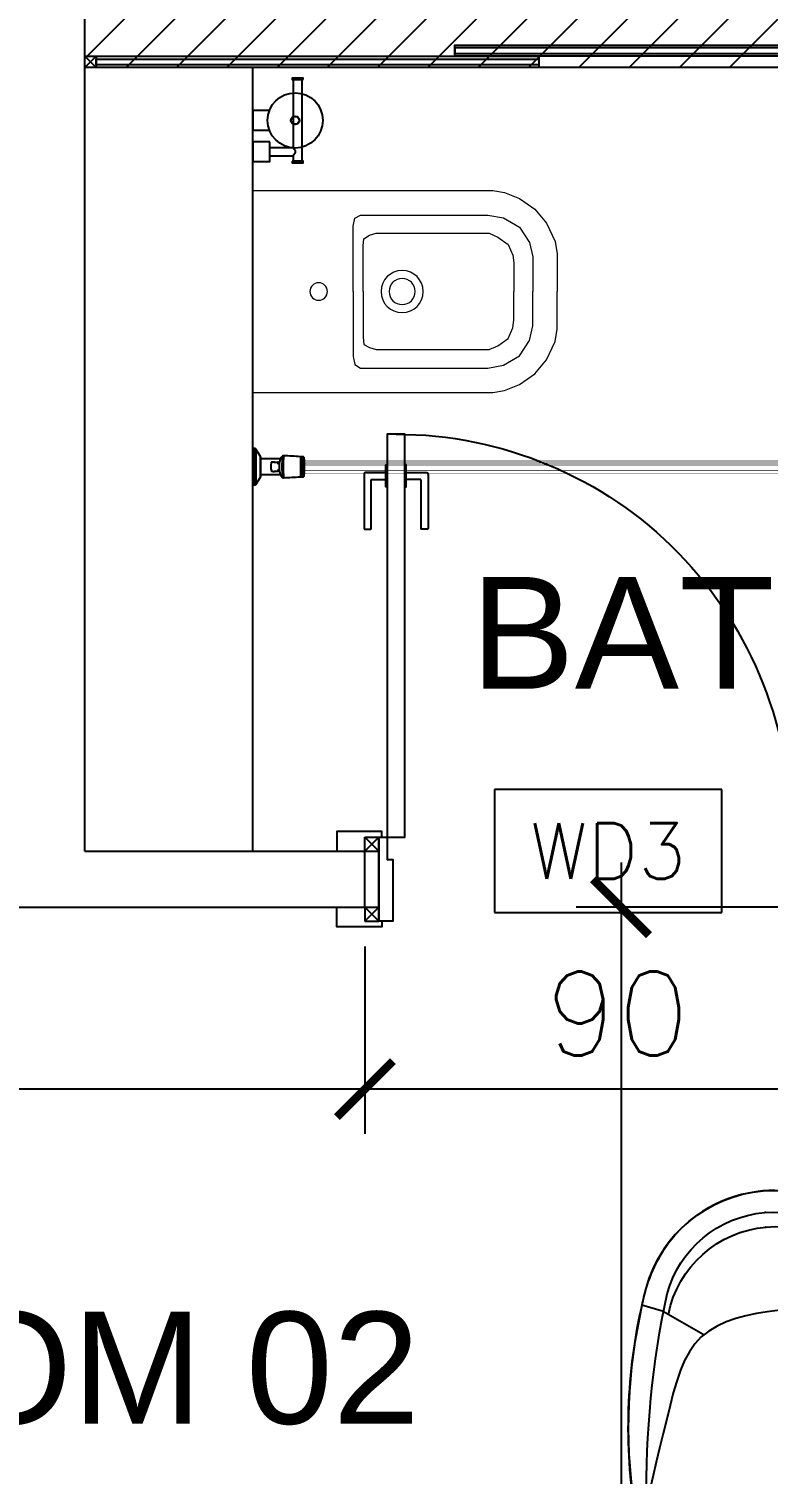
# Model space of a CAD drawing. Header units: centimetres. Extents: x -2093 to 2270, y -504 to 3084.
# Drawn here: x -630 to -498, y 1846.7 to 2104.9 of the extents above; entities that cross this region are included whole.
import ezdxf

# ---------------------------------------------------------------- set-up
doc = ezdxf.new("R2010")
doc.units = ezdxf.units.CM
doc.header["$LTSCALE"] = 100
doc.header["$MEASUREMENT"] = 0
for name, color, linetype in [('BATH FIXTURES', 85, 'Continuous'), ('CAR', 1, 'Continuous'), ('COUNTERS', 85, 'Continuous'), ('DIM IN', 1, 'Continuous'), ('DOOR', 1, 'Continuous'), ('FURN', 21, 'Continuous'), ('FURNITURE', 111, 'Continuous'), ('TEXT', 3, 'Continuous'), ('TEXT-SCHED', 3, 'Continuous'), ('THRESHOLD', 8, 'Continuous'), ('TILE', 252, 'Continuous'), ('WALL-01', 7, 'Continuous')]:
    doc.layers.add(name, color=color, linetype=linetype)
doc.styles.add('22', font='romans.shx')
doc.styles.add('A0-01 GROUND FLOOR PLAN - For Entry modification$0$ROMANS', font='romans')
doc.styles.add('ART-PS-1', font='arial.ttf', dxfattribs={"height": 20})
doc.dimstyles.new('100', dxfattribs={"dimtxt": 15, "dimasz": 10, "dimexe": 8, "dimexo": 12, "dimgap": 6, "dimtad": 1, "dimdec": 0, "dimzin": 0, "dimdsep": 46, "dimtxsty": '22', "dimblk": 'ARCHTICK', "dimcen": 30, "dimdle": 8, "dimclrd": 1, "dimclre": 1, "dimclrt": 2, "dimadec": 0, "dimazin": 0, "dimtfac": 1, "dimtdec": 0, "dimtmove": 2, "dimatfit": 3, "dimldrblk": 'OBLIQUE', "dimfxl": 100, "dimtolj": 1, "dimtzin": 0, "dimarcsym": 0})
doc.dimstyles.new('A0-01 GROUND FLOOR PLAN - For Entry modification$0$text', dxfattribs={"dimtxt": 18, "dimasz": 10, "dimexe": 10, "dimexo": 10, "dimgap": -6, "dimtad": 1, "dimtih": 1, "dimtoh": 1, "dimdec": 0, "dimdsep": 46, "dimtxsty": 'A0-01 GROUND FLOOR PLAN - For Entry modification$0$ROMANS', "dimblk1": 'A0-01 GROUND FLOOR PLAN - For Entry modification$0$_ARCHTICK', "dimblk2": 'A0-01 GROUND FLOOR PLAN - For Entry modification$0$_ARCHTICK', "dimsah": 1, "dimcen": 25, "dimdle": 10, "dimse1": 1, "dimse2": 1, "dimsd1": 1, "dimsd2": 1, "dimclrd": 1, "dimclre": 1, "dimclrt": 2, "dimadec": 0, "dimazin": 0, "dimtfac": 1, "dimtdec": 0, "dimtmove": 2, "dimatfit": 3, "dimldrblk": 'A0-01 GROUND FLOOR PLAN - For Entry modification$0$_ARCHTICK', "dimfxl": 1, "dimtolj": 1, "dimtzin": 0, "dimarcsym": 0})

# ---------------------------------------------------------------- blocks, each defined once
blk = doc.blocks.new('CHAIR-01')
at = {"layer": 'FURN', "color": 8}
for p, q in [((-333.2, 117.6), (-317.4, 136.1)), ((-559.3, -266.4), (-608.2, -249.4)), ((-559.3, -266.4), (-454.3, -277.3)), ((168.4, -310.7), (184.2, -292.1)), ((-175.4, -594.2), (-202.6, -492.2)), ((-175.4, -594.2), (-150.9, -639.8))]:
    blk.add_line(p, q, dxfattribs=at)
at = {"layer": 'FURN', "color": 0}
blk.add_lwpolyline([(-608.2, -249.4, -0.09093), (-357.5, 134.2, -0.359078), (-338.5, 135.9, -0.394223), (-334.2, 115.3, -0.026865), (-317.4, 136.1, -0.144166), (-298.5, 148.5, -0.072981), (-287, 150.1, -0.115079), (0, 0, -0.106742), (190, -249.2, -0.110134), (193.8, -266.2, -0.178529), (184.2, -292.1, -0.032674), (168.4, -310.7, -0.142179), (176.4, -308.3, -0.206364), (187.3, -313, -0.359078), (188.6, -332, -0.049512), (18.2, -514.5, -0.041643), (-150.9, -639.8, -0.154113), (-335.9, -699.9, -0.178112), (-534.5, -626.8, -0.21988), (-642.3, -393.5, -0.111268), (-608.2, -249.4)], format="xyb", close=True, dxfattribs=at)
at = {"layer": 'FURN', "color": 8}
blk.add_lwpolyline([(168.4, -310.7), (106.6, -351.1), (51.5, -386), (2.4, -415.6), (-41.3, -440.1), (-80.3, -459.7), (-115.1, -474.5), (-146.5, -484.8), (-175.1, -490.6), (-201.5, -492.3), (-225.9, -490.2), (-248.7, -484.7), (-270, -476.4), (-290.2, -465.5), (-309.5, -452.5), (-328.2, -437.9), (-346.5, -422), (-364.6, -405.3), (-382.2, -387.8), (-398.8, -369.6), (-414.2, -350.7), (-427.8, -331.2), (-439.3, -311.2), (-448.2, -290.6), (-454.2, -269.5), (-457, -248), (-456.7, -225.8), (-453.8, -202.9), (-448.4, -178.9), (-440.9, -153.6), (-431.6, -127), (-420.8, -98.8), (-408.8, -68.8), (-396.1, -37.1), (-383, -4.8), (-370.3, 26.5), (-358.6, 55.4), (-348.4, 80.4), (-340.4, 100.1), (-335.1, 113), (-333.2, 117.6)], dxfattribs=at)
for centre, radius, start, end in [((562.6, -740.8), 1269.7, 136.4407, 159.0474), ((-347, 123.5), 15, 336.6535, 134.6703), ((-287, 110.1), 40, 73.8819, 139.5107), ((-481.9, -564.5), 742.2, 25.1396, 73.8819), ((1458.5, -1195.7), 2221.5, 143.7588, 156.3468), ((153.8, -266.2), 40, 319.5107, 25.1396), ((-335.9, -393.5), 306.4, 159.6158, 299.591), ((-315.7, -371.2), 252.9, 155.8538, 302.9173), ((-335.9, -393.5), 256.4, 159.6885, 299.3334), ((-1408.1, 1251), 2219, 302.6677, 315.2697), ((-817.3, 436.6), 1266, 299.985, 322.6145), ((176.4, -323.3), 15, 324.3512, 122.368), ((176.4, -323.3), 15, 324.3512, 122.368), ((-481.9, -564.5), 2.24, 25.1396, 73.8819), ((-502.6, -591), 2.24, 25.1396, 73.8819)]:
    blk.add_arc(centre, radius, start, end, dxfattribs=at)
blk = doc.blocks.new('EWEWE')
at = {"layer": 'FURNITURE', "xscale": 0.07730495050062543, "yscale": 0.07730495050062543, "zscale": 0.07730495050062543, "rotation": 95.64858632797088}
blk.add_blockref('CHAIR-01', (-49.06, 11.48), dxfattribs=at)
blk = doc.blocks.new('FW')
at = {"layer": 'FURNITURE'}
for centre, radius in [((-12.45, 8.37), 18), ((-12.45, 8.37), 15), ((-2.38, 11.7), 3), ((-2.38, 11.7), 1)]:
    blk.add_circle(centre, radius, dxfattribs=at)
at = {"layer": 'CAR', "xscale": -1, "rotation": 325.1934876677047}
blk.add_blockref('EWEWE', (-98.33, 28.92), dxfattribs=at)
at = {"layer": 'CAR', "rotation": 34.80651233229532}
blk.add_blockref('EWEWE', (72.29, 28.92), dxfattribs=at)
blk = doc.blocks.new('BID2')
at = {"layer": 'BATH FIXTURES', "lineweight": 18}
for points in [[(18.07, 0), (0, 0), (0, -42.87), (0.38, -44.94), (1.44, -47.63), (3.36, -50.37), (5.82, -52.44), (9.13, -53.98), (11.34, -54.31), (18.07, -54.31)], [(18.07, 0), (36.1, 0), (36.1, -42.87), (35.76, -44.94), (34.65, -47.63), (32.78, -50.37), (30.28, -52.44), (27.01, -53.98), (24.8, -54.31), (18.07, -54.31)], [(18.07, -17.93), (6.44, -17.93), (5, -18.22), (4.37, -19.23), (4.37, -41.96), (4.9, -44.75), (6.58, -47.63), (9.28, -49.41), (11.92, -49.99), (18.07, -49.99)], [(18.07, -17.93), (29.7, -17.93), (31.15, -18.22), (31.72, -19.23), (31.72, -41.96), (31.24, -44.75), (29.56, -47.63), (26.82, -49.41), (24.22, -49.99), (18.07, -49.99)], [(18.07, -19.66), (9.9, -19.66), (8.6, -19.8), (8.03, -20.81), (7.69, -22.01), (7.69, -42.2), (8.36, -43.74), (9.66, -45.56), (11.58, -46.43), (12.93, -46.62), (18.07, -46.62)], [(18.07, -19.66), (26.24, -19.66), (27.49, -19.8), (28.12, -20.81), (28.45, -22.01), (28.45, -42.2), (27.78, -43.74), (26.48, -45.56), (24.56, -46.43), (23.17, -46.62), (18.07, -46.62)]]:
    blk.add_lwpolyline(points, dxfattribs=at)
for points in [[(16.49, -11.75), (16.49, -10.89), (17.19, -10.19), (18.05, -10.19), (18.91, -10.19), (19.61, -10.89), (19.61, -11.75), (19.61, -12.61), (18.91, -13.31), (18.05, -13.31), (17.19, -13.31), (16.49, -12.61), (16.49, -11.75)], [(14.28, -26.65), (14.28, -24.57), (15.96, -22.88), (18.05, -22.88), (20.13, -22.88), (21.82, -24.57), (21.82, -26.65), (21.82, -28.74), (20.13, -30.42), (18.05, -30.42), (15.96, -30.42), (14.28, -28.74), (14.28, -26.65)], [(15.72, -26.65), (15.72, -25.36), (16.76, -24.32), (18.05, -24.32), (19.34, -24.32), (20.38, -25.36), (20.38, -26.65), (20.38, -27.94), (19.34, -28.98), (18.05, -28.98), (16.76, -28.98), (15.72, -27.94), (15.72, -26.65)]]:
    blk.add_open_spline(points, degree=3, knots=[0, 0, 0, 0, 1, 1, 1, 2, 2, 2, 3, 3, 3, 4, 4, 4, 4], dxfattribs=at)
blk = doc.blocks.new('A$Cadd0125e')
at = {"layer": 'BATH FIXTURES'}
for p, q in [((8.65, 0.09), (8.65, 6.41)), ((8.82, 6.5), (8.82, 0)), ((9.16, 1.25), (9.16, 5.25)), ((7.76, 4.63), (4.26, 4.63)), ((4.84, 3.94), (4.44, 3.93)), ((4.84, 3.94), (4.44, 3.93)), ((4.82, 3.93), (4.82, 3.93)), ((5.52, 4.07), (5.32, 4.07)), ((7.82, 5.1), (7.82, 1.4)), ((4.26, 1.86), (7.76, 1.86)), ((4.44, 2.57), (4.84, 2.56)), ((5.32, 2.42), (5.52, 2.43))]:
    blk.add_line(p, q, dxfattribs=at)
blk.add_lwpolyline([(3.89, 5.15, 0.00277), (3.87, 5.16, 0.001337), (3.87, 5.17, -0.020661), (3.87, 1.33, 0.001362), (3.87, 1.34, 0.00279), (3.89, 1.35)], format="xyb", dxfattribs=at)
for points in [[(8.65, 0.09, 0.257001), (8.82, 0), (9.16, 0), (9.16, 6.5), (8.82, 6.5, 0.257001), (8.65, 6.41), (7.82, 5.1, 0.142087), (7.76, 4.88), (7.76, 1.62, 0.142087), (7.82, 1.4)], [(0.03, 4.1, 0.404323), (0, 4.07, -0.404323)], [(0.03, 3.39, 0.404323), (0, 3.36, -0.404323)], [(0.03, 2.67, 0.404323), (0, 2.65, -0.404323)], [(0.04, 4.54, 0.404323), (0.01, 4.51, -0.404323)], [(0.01, 3.84, 0.056358), (0.01, 3.83, -0.056358)], [(0.04, 2.91, 0.404323), (0.01, 2.88, -0.404323)], [(0.05, 4.16, 0.404323), (0.02, 4.13, -0.404323)], [(0.05, 3, 0.404323), (0.02, 2.97, -0.404323)], [(0.04, 2.23, 0.404323), (0.01, 2.21, -0.404323)]]:
    blk.add_lwpolyline(points, format="xyb", close=True, dxfattribs=at)
for points in [[(0.59, 5.04), (0.27, 5.04)], [(0.27, 1.46), (0.59, 1.46)]]:
    blk.add_lwpolyline(points, close=True, dxfattribs=at)
for centre, radius, start, end in [((3.72, 5.02), 0.207, 45.4618, 99.4976), ((-27.86, 3.25), 31.61, 356.42, 3.5774), ((3.83, 5.11), 0.0651, 46.2112, 54.7843), ((2.67, 3.86), 1.77, 4.0599, 46.7105), ((19.33, 3.25), 14.91, 177.1752, 182.8246), ((3.72, 1.48), 0.204, 260.0327, 314.9167), ((3.83, 1.39), 0.0656, 306.8555, 313.7758), ((2.67, 2.64), 1.77, 313.2898, 355.9537)]:
    blk.add_arc(centre, radius, start, end, dxfattribs=at)
for centre, major_axis, ratio, start_param, end_param in [((0.63, 3.25), (0, 1.76), 0.017452, 0.079526, 3.069997), ((0.63, 3.25), (0, 1.76), 0.017452, 0.079526, 3.069997), ((0.63, 3.25), (0, 1.76), 0.017452, 0, 0.079526), ((0.63, 3.25), (0, 1.76), 0.017452, 0, 0.079526), ((4.71, 3.96), (0.197, -0.012), 0.259959, 4.930881, 5.439711), ((0.63, 3.25), (0, 1.76), 0.017452, 3.069997, 3.292425), ((0.63, 3.25), (0, 1.76), 0.017452, 3.069997, 3.292425), ((0.63, 3.25), (0, 1.76), 0.017452, 3.292425, 3.362535), ((0.63, 3.25), (0, 1.76), 0.017452, 3.292425, 3.362535)]:
    blk.add_ellipse(centre, major_axis=major_axis, ratio=ratio, start_param=start_param, end_param=end_param, dxfattribs=at)
for points in [[(3.69, 5.22), (2.69, 5.16), (1.69, 5.11), (0.68, 5.05)], [(4.84, 2.58), (4.81, 2.59), (4.78, 2.59), (4.75, 2.59)], [(4.84, 3.94), (4.84, 3.94), (4.84, 3.94), (4.84, 3.94)], [(5.53, 4.07), (5.53, 4.07), (5.54, 4.07), (5.55, 4.07)], [(0.68, 1.45), (1.69, 1.39), (2.69, 1.34), (3.69, 1.28)], [(4.59, 2.57), (4.59, 2.57), (4.59, 2.57), (4.59, 2.57)], [(5.52, 2.43), (5.52, 2.43), (5.52, 2.43), (5.52, 2.43)]]:
    blk.add_open_spline(points, degree=3, dxfattribs=at)
for points, weights, knots in [([(0, 3.86), (0, 3.88), (0, 3.96), (0, 4.05), (0, 4.06), (0, 4.05), (0, 3.96), (0, 3.88), (0, 3.86)], [1, 0.771731449229, 1, 0.771731449229, 1, 0.771731449229, 1, 0.771731449229, 1], [0, 0, 0, 1.378474, 1.378474, 2.756948, 2.756948, 4.135422, 4.135422, 5.513896, 5.513896, 5.513896]), ([(0, 3.15), (0, 3.16), (0, 3.25), (0, 3.34), (0, 3.35), (0, 3.34), (0, 3.25), (0, 3.16), (0, 3.15)], [1, 0.771731449229, 1, 0.771731449229, 1, 0.771731449229, 1, 0.771731449229, 1], [0, 0, 0, 1.378474, 1.378474, 2.756948, 2.756948, 4.135422, 4.135422, 5.513896, 5.513896, 5.513896]), ([(0, 2.44), (0, 2.45), (0, 2.54), (0, 2.63), (0, 2.64), (0, 2.63), (0, 2.54), (0, 2.45), (0, 2.44)], [1, 0.771731449229, 1, 0.771731449229, 1, 0.771731449229, 1, 0.771731449229, 1], [0, 0, 0, 1.378474, 1.378474, 2.756948, 2.756948, 4.135422, 4.135422, 5.513896, 5.513896, 5.513896]), ([(0.01, 4.3), (0.01, 4.31), (0.01, 4.4), (0.01, 4.49), (0.01, 4.5), (0.01, 4.49), (0.01, 4.4), (0.01, 4.31), (0.01, 4.3)], [1, 0.771731449229, 1, 0.771731449229, 1, 0.771731449229, 1, 0.771731449229, 1], [0, 0, 0, 1.378474, 1.378474, 2.756948, 2.756948, 4.135422, 4.135422, 5.513896, 5.513896, 5.513896]), ([(0.01, 3.62), (0.01, 3.64), (0.01, 3.73), (0.01, 3.81), (0.01, 3.83), (0.01, 3.81), (0.01, 3.73), (0.01, 3.64), (0.01, 3.62)], [1, 0.771731449229, 1, 0.771731449229, 1, 0.771731449229, 1, 0.771731449229, 1], [0, 0, 0, 1.378474, 1.378474, 2.756948, 2.756948, 4.135422, 4.135422, 5.513896, 5.513896, 5.513896]), ([(0.01, 2.67), (0.01, 2.69), (0.01, 2.77), (0.01, 2.86), (0.01, 2.88), (0.01, 2.86), (0.01, 2.77), (0.01, 2.69), (0.01, 2.67)], [1, 0.771731449229, 1, 0.771731449229, 1, 0.771731449229, 1, 0.771731449229, 1], [0, 0, 0, 1.378474, 1.378474, 2.756948, 2.756948, 4.135422, 4.135422, 5.513896, 5.513896, 5.513896]), ([(0.02, 3.54), (0.02, 3.55), (0.02, 3.6), (0.02, 3.55), (0.02, 3.54)], [1, 0.880136793313, 1, 0.880136793313, 1], [0, 0, 0, 0.989292, 0.989292, 1.978584, 1.978584, 1.978584]), ([(0.02, 2.9), (0.02, 2.95), (0.02, 2.96), (0.02, 2.95), (0.02, 2.9)], [1, 0.876807866783, 1, 0.876807866783, 1], [0, 0, 0, 1.003227, 1.003227, 2.006454, 2.006454, 2.006454]), ([(0.03, 3.83), (0.03, 3.83), (0.03, 3.96), (0.03, 4.1), (0.03, 4.1), (0.05, 4.1), (0.06, 4.1), (0.05, 4.1), (0.03, 4.1), (0.03, 4.1), (0.03, 3.96), (0.03, 3.83), (0.03, 3.83), (0.05, 3.83), (0.06, 3.83), (0.05, 3.83), (0.03, 3.83)], [1, 0.707214493379, 1, 0.707214493379, 1, 1, 1, 1, 1, 0.707214493379, 1, 0.707214493379, 1, 1, 1, 1, 1], [0, 0, 0, 1.570492, 1.570492, 3.140983, 3.140983, 4.140983, 4.140983, 5.140983, 5.140983, 6.711475, 6.711475, 8.281967, 8.281967, 9.281967, 9.281967, 10.281967, 10.281967, 10.281967]), ([(0.03, 3.39), (0.03, 3.4), (0.03, 3.43), (0.03, 3.47), (0.03, 3.52), (0.03, 3.47), (0.03, 3.43), (0.03, 3.4), (0.03, 3.39)], [1, 0.919204368944, 1, 0.919204368944, 1, 0.919204368944, 1, 0.919204368944, 1], [0, 0, 0, 0.809482, 0.809482, 1.618964, 1.618964, 2.428447, 2.428447, 3.237929, 3.237929, 3.237929]), ([(0.03, 3.11), (0.03, 3.11), (0.03, 3.25), (0.03, 3.39), (0.03, 3.39), (0.04, 3.39), (0.06, 3.39), (0.04, 3.39), (0.03, 3.39), (0.03, 3.39), (0.03, 3.25), (0.03, 3.11), (0.03, 3.11), (0.04, 3.11), (0.06, 3.11), (0.04, 3.11), (0.03, 3.11)], [1, 0.707214493378, 1, 0.707214493378, 1, 1, 1, 1, 1, 0.707214493381, 1, 0.707214493381, 1, 1, 1, 1, 1], [0, 0, 0, 1.570492, 1.570492, 3.140983, 3.140983, 4.140983, 4.140983, 5.140983, 5.140983, 6.711475, 6.711475, 8.281967, 8.281967, 9.281967, 9.281967, 10.281967, 10.281967, 10.281967]), ([(0.03, 2.98), (0.03, 3.03), (0.03, 3.07), (0.03, 3.1), (0.03, 3.11), (0.03, 3.1), (0.03, 3.07), (0.03, 3.03), (0.03, 2.98)], [1, 0.918085200288, 1, 0.918085200288, 1, 0.918085200288, 1, 0.918085200288, 1], [0, 0, 0, 0.815148, 0.815148, 1.630295, 1.630295, 2.445443, 2.445443, 3.260591, 3.260591, 3.260591]), ([(0.03, 2.4), (0.03, 2.4), (0.03, 2.54), (0.03, 2.67), (0.03, 2.67), (0.05, 2.67), (0.06, 2.67), (0.05, 2.67), (0.03, 2.67), (0.03, 2.67), (0.03, 2.54), (0.03, 2.4), (0.03, 2.4), (0.05, 2.4), (0.06, 2.4), (0.05, 2.4), (0.03, 2.4)], [1, 0.707214493381, 1, 0.707214493381, 1, 1, 1, 1, 1, 0.707214493379, 1, 0.707214493379, 1, 1, 1, 1, 1], [0, 0, 0, 1.570492, 1.570492, 3.140983, 3.140983, 4.140983, 4.140983, 5.140983, 5.140983, 6.711475, 6.711475, 8.281967, 8.281967, 9.281967, 9.281967, 10.281967, 10.281967, 10.281967]), ([(0.04, 4.27), (0.04, 4.27), (0.04, 4.4), (0.04, 4.54), (0.04, 4.54), (0.06, 4.54), (0.07, 4.54), (0.06, 4.54), (0.04, 4.54), (0.04, 4.54), (0.04, 4.4), (0.04, 4.27), (0.04, 4.27), (0.05, 4.27), (0.06, 4.26), (0.05, 4.27), (0.04, 4.27)], [1, 0.707214493379, 1, 0.707214493379, 1, 1, 1, 1, 1, 0.707214493381, 1, 0.707214493381, 1, 1, 1, 1, 1], [0, 0, 0, 1.570492, 1.570492, 3.140983, 3.140983, 4.140983, 4.140983, 5.140983, 5.140983, 6.711475, 6.711475, 8.281967, 8.281967, 9.281967, 9.281967, 10.281967, 10.281967, 10.281967]), ([(0.04, 4.1), (0.05, 4.16), (0.05, 4.16), (0.05, 4.16), (0.06, 4.16), (0.05, 4.16), (0.05, 4.16), (0.05, 4.16), (0.04, 4.1)], [1, 0.884663674898, 1, 1, 1, 1, 1, 0.884663674898, 1], [0, 0, 0, 0.970048, 0.970048, 1.970048, 1.970048, 2.970048, 2.970048, 3.940097, 3.940097, 3.940097]), ([(0.04, 3.83), (0.04, 3.76), (0.04, 3.68), (0.04, 3.59), (0.04, 3.59), (0.05, 3.59), (0.06, 3.59), (0.05, 3.59), (0.04, 3.59), (0.04, 3.59), (0.04, 3.68), (0.04, 3.76), (0.04, 3.83)], [1, 0.824380766099, 1, 0.824380766099, 1, 1, 1, 1, 1, 0.824519982907, 1, 0.824519982907, 1], [0, 0, 0, 1.203378, 1.203378, 2.406756, 2.406756, 3.406756, 3.406756, 4.406756, 4.406756, 5.609642, 5.609642, 6.812528, 6.812528, 6.812528]), ([(0.04, 2.67), (0.04, 2.74), (0.04, 2.82), (0.04, 2.91), (0.04, 2.91), (0.05, 2.91), (0.06, 2.91), (0.05, 2.91), (0.04, 2.91), (0.04, 2.91), (0.04, 2.82), (0.04, 2.74), (0.04, 2.67)], [1, 0.825991228198, 1, 0.825991228198, 1, 1, 1, 1, 1, 0.825991228198, 1, 0.825991228198, 1], [0, 0, 0, 1.197676, 1.197676, 2.395352, 2.395352, 3.395352, 3.395352, 4.395352, 4.395352, 5.593027, 5.593027, 6.790703, 6.790703, 6.790703]), ([(0.05, 3.5), (0.05, 3.5), (0.05, 3.59), (0.05, 3.5), (0.05, 3.5), (0.05, 3.5), (0.06, 3.5), (0.05, 3.5), (0.05, 3.5)], [1, 0.826224660362, 1, 0.826224660368, 1, 1, 1, 1, 1], [0, 0, 0, 1.196847, 1.196847, 2.393695, 2.393695, 3.393695, 3.393695, 4.393695, 4.393695, 4.393695]), ([(0.05, 2.91), (0.05, 3), (0.05, 3), (0.05, 3), (0.06, 3), (0.05, 3), (0.05, 3), (0.05, 3), (0.05, 2.91)], [1, 0.826224660367, 1, 1, 1, 1, 1, 0.826224660367, 1], [0, 0, 0, 1.196847, 1.196847, 2.196847, 2.196847, 3.196847, 3.196847, 4.393695, 4.393695, 4.393695]), ([(0.63, 1.65), (0.61, 1.65), (0.6, 2.45), (0.59, 3.25), (0.6, 4.05), (0.61, 4.85), (0.63, 4.85), (0.6, 4.85), (0.6, 3.25), (0.6, 1.65), (0.63, 1.65)], [1, 0.866025403784, 1, 0.866025403784, 1, 0.866025403784, 1, 0.707106781187, 1, 0.707106781187, 1], [0, 0, 0, 1.047198, 1.047198, 2.094395, 2.094395, 3.141593, 3.141593, 4.712389, 4.712389, 6.283185, 6.283185, 6.283185]), ([(0.63, 5), (0.63, 4.99), (0.63, 4.98), (0.63, 4.99), (0.63, 5), (0.63, 5.01), (0.63, 5.01), (0.63, 5.01), (0.63, 5)], [1, 0.999435686662, 1, 0.999435686662, 1, 0.997653932691, 1, 0.997653932691, 1], [0, 0, 0, 0.0671932, 0.0671932, 0.1343865, 0.1343865, 0.2714116, 0.2714116, 0.4084367, 0.4084367, 0.4084367]), ([(4.44, 3.91), (4.6, 3.91), (4.75, 3.91), (4.8, 3.91), (4.84, 3.92)], [1, 1, 1, 0.967192798555, 1], [0, 0, 0, 1, 1, 1.513717, 1.513717, 1.513717]), ([(0.01, 2), (0.01, 2.01), (0.01, 2.1), (0.01, 2.19), (0.01, 2.2), (0.01, 2.19), (0.01, 2.1), (0.01, 2.01), (0.01, 2)], [1, 0.771731449229, 1, 0.771731449229, 1, 0.771731449229, 1, 0.771731449229, 1], [0, 0, 0, 1.378474, 1.378474, 2.756948, 2.756948, 4.135422, 4.135422, 5.513896, 5.513896, 5.513896]), ([(0.05, 2.34), (0.05, 2.34), (0.04, 2.4), (0.05, 2.34), (0.05, 2.34), (0.05, 2.34), (0.06, 2.34), (0.05, 2.34), (0.05, 2.34)], [1, 0.884663674904, 1, 0.884663674899, 1, 1, 1, 1, 1], [0, 0, 0, 0.970048, 0.970048, 1.940097, 1.940097, 2.940097, 2.940097, 3.940097, 3.940097, 3.940097]), ([(0.04, 1.96), (0.04, 1.96), (0.04, 2.1), (0.04, 2.23), (0.04, 2.23), (0.05, 2.23), (0.06, 2.24), (0.05, 2.23), (0.04, 2.23), (0.04, 2.23), (0.04, 2.1), (0.04, 1.96), (0.04, 1.96), (0.06, 1.96), (0.07, 1.96), (0.06, 1.96), (0.04, 1.96)], [1, 0.707214493379, 1, 0.707214493379, 1, 1, 1, 1, 1, 0.707214493379, 1, 0.707214493379, 1, 1, 1, 1, 1], [0, 0, 0, 1.570492, 1.570492, 3.140983, 3.140983, 4.140983, 4.140983, 5.140983, 5.140983, 6.711475, 6.711475, 8.281967, 8.281967, 9.281967, 9.281967, 10.281967, 10.281967, 10.281967])]:
    blk.add_rational_spline(points, weights, degree=2, knots=knots, dxfattribs=at)
for points, knots in [([(0.03, 3.83), (0.03, 3.83), (0.03, 3.83), (0.02, 3.83), (0.01, 3.83), (0.01, 3.84), (0.01, 3.85), (0, 3.85), (0, 3.85), (0, 3.85), (0, 3.86), (0, 3.85), (0, 3.85), (0, 3.85), (0.01, 3.85), (0.01, 3.84), (0.01, 3.83), (0.02, 3.83), (0.03, 3.83), (0.03, 3.83), (0.03, 3.83)], [0, 0, 0, 0, 0.017198, 0.209791, 0.385258, 0.529689, 0.655532, 0.744471, 0.846042, 1, 1, 1, 1.153958, 1.255529, 1.344468, 1.470311, 1.614742, 1.790209, 1.982802, 2, 2, 2, 2]), ([(0.03, 3.11), (0.03, 3.11), (0.03, 3.11), (0.02, 3.12), (0.01, 3.12), (0, 3.13), (0, 3.13), (0, 3.14), (0, 3.14), (0, 3.14), (0, 3.14), (0, 3.14), (0, 3.14), (0, 3.14), (0, 3.13), (0, 3.13), (0.01, 3.12), (0.02, 3.12), (0.03, 3.11), (0.03, 3.11), (0.03, 3.11)], [0, 0, 0, 0, 0.017198, 0.209791, 0.385258, 0.529689, 0.655532, 0.744471, 0.846042, 1, 1, 1, 1.153958, 1.255529, 1.344468, 1.470311, 1.614742, 1.790209, 1.982802, 2, 2, 2, 2]), ([(0.04, 4.27), (0.04, 4.27), (0.04, 4.26), (0.03, 4.27), (0.02, 4.27), (0.02, 4.28), (0.02, 4.28), (0.02, 4.29), (0.01, 4.29), (0.01, 4.29), (0.01, 4.29), (0.01, 4.29), (0.01, 4.29), (0.02, 4.29), (0.02, 4.28), (0.02, 4.28), (0.02, 4.27), (0.03, 4.27), (0.04, 4.26), (0.04, 4.27), (0.04, 4.27)], [0, 0, 0, 0, 0.017198, 0.209791, 0.385258, 0.529689, 0.655532, 0.744471, 0.846042, 1, 1, 1, 1.153958, 1.255529, 1.344468, 1.470311, 1.614742, 1.790209, 1.982802, 2, 2, 2, 2]), ([(0.04, 3.59), (0.04, 3.59), (0.04, 3.59), (0.03, 3.59), (0.02, 3.6), (0.01, 3.6), (0.01, 3.61), (0.01, 3.61), (0.01, 3.62), (0.01, 3.62), (0.01, 3.62), (0.01, 3.62), (0.01, 3.62), (0.01, 3.61), (0.01, 3.61), (0.01, 3.6), (0.02, 3.6), (0.03, 3.59), (0.04, 3.59), (0.04, 3.59), (0.04, 3.59)], [0, 0, 0, 0, 0.017198, 0.209791, 0.385258, 0.529689, 0.655532, 0.744471, 0.846042, 1, 1, 1, 1.153958, 1.255529, 1.344468, 1.470311, 1.614742, 1.790209, 1.982802, 2, 2, 2, 2]), ([(0.01, 2.66), (0.01, 2.66), (0.01, 2.67), (0.01, 2.67), (0.01, 2.67), (0.01, 2.67), (0.01, 2.67), (0.01, 2.66), (0.01, 2.66)], [0, 0, 0, 0, 0.369056, 1, 1, 1, 1.630944, 2, 2, 2, 2]), ([(0.05, 3.5), (0.05, 3.5), (0.04, 3.5), (0.04, 3.51), (0.03, 3.51), (0.02, 3.52), (0.02, 3.52), (0.02, 3.53), (0.02, 3.53), (0.02, 3.53), (0.02, 3.53), (0.02, 3.53), (0.02, 3.53), (0.02, 3.53), (0.02, 3.52), (0.02, 3.52), (0.03, 3.51), (0.04, 3.51), (0.04, 3.5), (0.05, 3.5), (0.05, 3.5)], [0, 0, 0, 0, 0.017198, 0.209791, 0.385258, 0.529689, 0.655532, 0.744471, 0.846042, 1, 1, 1, 1.153958, 1.255529, 1.344468, 1.470311, 1.614742, 1.790209, 1.982802, 2, 2, 2, 2]), ([(0.27, 1.46), (0.25, 1.46), (0.22, 1.46), (0.18, 1.46), (0.15, 1.48), (0.13, 1.49), (0.12, 1.5), (0.11, 1.51), (0.1, 1.53), (0.09, 1.55), (0.08, 1.57), (0.08, 1.58), (0.08, 1.6), (0.08, 1.63), (0.08, 1.67), (0.07, 1.71), (0.07, 1.76), (0.07, 1.83), (0.07, 1.9), (0.07, 1.99), (0.06, 2.08), (0.06, 2.17), (0.06, 2.27), (0.06, 2.37), (0.06, 2.47), (0.06, 2.59), (0.06, 2.73), (0.06, 2.89), (0.06, 3.05), (0.06, 3.21), (0.06, 3.35), (0.06, 3.47), (0.06, 3.59), (0.06, 3.72), (0.06, 3.84), (0.06, 3.96), (0.06, 4.08), (0.06, 4.2), (0.06, 4.3), (0.06, 4.39), (0.06, 4.48), (0.07, 4.55), (0.07, 4.62), (0.07, 4.68), (0.07, 4.74), (0.07, 4.78), (0.08, 4.83), (0.08, 4.86), (0.08, 4.9), (0.08, 4.92), (0.09, 4.94), (0.09, 4.95), (0.09, 4.96), (0.1, 4.97), (0.11, 4.99), (0.12, 5), (0.13, 5.01), (0.14, 5.02), (0.16, 5.03), (0.19, 5.04), (0.23, 5.04), (0.26, 5.04), (0.27, 5.04), (0.26, 5.04), (0.23, 5.04), (0.19, 5.04), (0.16, 5.03), (0.14, 5.02), (0.13, 5.01), (0.12, 5), (0.11, 4.99), (0.1, 4.97), (0.09, 4.96), (0.09, 4.95), (0.09, 4.94), (0.08, 4.92), (0.08, 4.9), (0.08, 4.86), (0.08, 4.83), (0.07, 4.78), (0.07, 4.74), (0.07, 4.68), (0.07, 4.62), (0.07, 4.55), (0.06, 4.48), (0.06, 4.39), (0.06, 4.3), (0.06, 4.2), (0.06, 4.08), (0.06, 3.96), (0.06, 3.84), (0.06, 3.72), (0.06, 3.59), (0.06, 3.47), (0.06, 3.35), (0.06, 3.21), (0.06, 3.05), (0.06, 2.89), (0.06, 2.73), (0.06, 2.59), (0.06, 2.47), (0.06, 2.37), (0.06, 2.27), (0.06, 2.17), (0.06, 2.08), (0.07, 1.99), (0.07, 1.9), (0.07, 1.83), (0.07, 1.76), (0.07, 1.71), (0.08, 1.67), (0.08, 1.63), (0.08, 1.6), (0.08, 1.58), (0.08, 1.57), (0.09, 1.55), (0.1, 1.53), (0.11, 1.51), (0.12, 1.5), (0.13, 1.49), (0.15, 1.48), (0.18, 1.46), (0.22, 1.46), (0.25, 1.46), (0.27, 1.46)], [0, 0, 0, 0, 0.009924, 0.017881, 0.02396, 0.02839, 0.031389, 0.033592, 0.038002, 0.047186, 0.057208, 0.072286, 0.088852, 0.106788, 0.126095, 0.146781, 0.16886, 0.192349, 0.217137, 0.241707, 0.265629, 0.288899, 0.311512, 0.333465, 0.354752, 0.375371, 0.405038, 0.434021, 0.464183, 0.495586, 0.517215, 0.539395, 0.562133, 0.585428, 0.608917, 0.63157, 0.657568, 0.68228, 0.70571, 0.727859, 0.749308, 0.768613, 0.78946, 0.811862, 0.829695, 0.848419, 0.868047, 0.888308, 0.910368, 0.929016, 0.937976, 0.945877, 0.954411, 0.961283, 0.965115, 0.969625, 0.972243, 0.975197, 0.979194, 0.984585, 0.991509, 1, 1, 1, 1.008491, 1.015415, 1.020806, 1.024803, 1.027757, 1.030375, 1.034885, 1.038717, 1.045589, 1.054123, 1.062024, 1.070984, 1.089632, 1.111692, 1.131953, 1.151581, 1.170305, 1.188138, 1.21054, 1.231387, 1.250692, 1.272141, 1.29429, 1.31772, 1.342432, 1.36843, 1.391083, 1.414572, 1.437867, 1.460605, 1.482785, 1.504414, 1.535817, 1.565979, 1.594962, 1.624629, 1.645248, 1.666535, 1.688488, 1.711101, 1.734371, 1.758293, 1.782863, 1.807651, 1.83114, 1.853219, 1.873905, 1.893212, 1.911148, 1.927714, 1.942792, 1.952814, 1.961998, 1.966408, 1.968611, 1.97161, 1.97604, 1.982119, 1.990076, 2, 2, 2, 2]), ([(0.27, 1.46), (0.27, 1.46), (0.27, 1.46), (0.27, 1.46), (0.26, 1.51), (0.26, 1.69), (0.25, 1.83), (0.25, 2.16), (0.25, 2.36), (0.24, 2.8), (0.24, 3.03), (0.24, 3.5), (0.24, 3.74), (0.25, 4.17), (0.25, 4.37), (0.25, 4.69), (0.26, 4.83), (0.26, 5), (0.27, 5.04), (0.27, 5.04), (0.27, 5.04), (0.26, 5), (0.26, 4.83), (0.25, 4.69), (0.25, 4.37), (0.25, 4.17), (0.24, 3.74), (0.24, 3.5), (0.24, 3.03), (0.24, 2.8), (0.25, 2.36), (0.25, 2.16), (0.25, 1.83), (0.26, 1.69), (0.26, 1.51), (0.27, 1.46), (0.27, 1.46), (0.27, 1.46), (0.27, 1.46)], [0, 0, 0, 0, 0.002872, 0.002872, 0.127872, 0.127872, 0.252872, 0.252872, 0.377872, 0.377872, 0.502872, 0.502872, 0.627872, 0.627872, 0.752872, 0.752872, 0.877872, 0.877872, 1, 1, 1, 1.12242, 1.12242, 1.247719, 1.247719, 1.373018, 1.373018, 1.498316, 1.498316, 1.623615, 1.623615, 1.748914, 1.748914, 1.874213, 1.874213, 1.999512, 1.999512, 2, 2, 2, 2]), ([(0.6, 5.04), (0.6, 5.04), (0.6, 5.04), (0.61, 5.04), (0.62, 5.03), (0.62, 5.03), (0.62, 5.02), (0.63, 5.02), (0.63, 5.01), (0.63, 5.01), (0.63, 5), (0.63, 5.01), (0.63, 5.01), (0.63, 5.02), (0.62, 5.02), (0.62, 5.03), (0.62, 5.03), (0.61, 5.04), (0.6, 5.04), (0.6, 5.04), (0.6, 5.04)], [0, 0, 0, 0, 0.040837, 0.104882, 0.170099, 0.240859, 0.347859, 0.486894, 0.698093, 1, 1, 1, 1.301907, 1.513106, 1.652141, 1.759141, 1.829901, 1.895118, 1.959163, 2, 2, 2, 2]), ([(0.63, 1.52), (0.63, 1.53), (0.63, 1.53), (0.63, 1.56), (0.63, 1.59), (0.62, 1.68), (0.62, 1.73), (0.62, 1.86), (0.61, 1.93), (0.61, 2.09), (0.61, 2.18), (0.61, 2.37), (0.61, 2.47), (0.61, 2.79), (0.6, 3.02), (0.6, 3.25), (0.6, 3.48), (0.61, 3.71), (0.61, 4.13), (0.61, 4.33), (0.61, 4.57), (0.62, 4.64), (0.62, 4.77), (0.62, 4.82), (0.63, 4.91), (0.63, 4.94), (0.63, 4.97), (0.63, 4.97), (0.63, 4.98)], [0, 0, 0, 0, 0.031344, 0.031344, 0.169724, 0.169724, 0.308103, 0.308103, 0.446482, 0.446482, 0.584862, 0.584862, 0.723241, 0.723241, 1, 1, 1, 1.277961, 1.277961, 1.555923, 1.555923, 1.694904, 1.694904, 1.833884, 1.833884, 1.972865, 1.972865, 2, 2, 2, 2]), ([(0.68, 5.05), (0.68, 5.05), (0.67, 5.05), (0.66, 5.04), (0.65, 5.04), (0.65, 5.03), (0.64, 5.02), (0.64, 5.02), (0.64, 5.01), (0.63, 5), (0.63, 5), (0.63, 4.99), (0.63, 4.98), (0.63, 4.98)], [0, 0, 0, 0, 0.018142, 0.075916, 0.128935, 0.180639, 0.234525, 0.295667, 0.372066, 0.476166, 0.632104, 0.912558, 1, 1, 1, 1]), ([(4.84, 2.58), (4.81, 2.59), (4.78, 2.59), (4.75, 2.59), (4.65, 2.59), (4.54, 2.59), (4.44, 2.59)], [0, 0, 0, 0, 1, 1, 1, 2, 2, 2, 2]), ([(4.74, 4.06), (4.72, 4.06), (4.7, 4.06), (4.67, 4.06), (4.66, 4.05), (4.65, 4.05), (4.64, 4.05), (4.62, 4.05), (4.6, 4.04), (4.59, 4.02), (4.57, 4.01), (4.56, 3.99), (4.55, 3.96), (4.54, 3.94), (4.54, 3.93), (4.54, 3.93)], [0, 0, 0, 0, 0.261916, 0.442765, 0.490102, 0.537322, 0.596088, 0.655775, 0.714696, 0.772041, 0.819201, 0.865142, 0.929777, 0.998908, 1, 1, 1, 1]), ([(4.74, 4.06), (4.83, 4.07), (4.92, 4.07), (5.02, 4.07), (5.09, 4.07), (5.17, 4.07), (5.24, 4.07), (5.31, 4.07), (5.38, 4.07), (5.44, 4.07)], [0, 0, 0, 0, 1, 1, 1, 2, 2, 2, 3, 3, 3, 3]), ([(5.52, 2.43), (5.53, 2.43), (5.55, 2.43), (5.58, 2.43), (5.61, 2.43), (5.63, 2.43), (5.65, 2.43), (5.67, 2.43), (5.69, 2.44), (5.71, 2.44), (5.72, 2.44), (5.74, 2.44), (5.75, 2.44), (5.77, 2.45), (5.78, 2.45), (5.79, 2.45), (5.79, 2.45), (5.8, 2.46), (5.81, 2.46), (5.82, 2.46), (5.82, 2.47), (5.83, 2.47), (5.84, 2.48), (5.85, 2.49), (5.87, 2.51), (5.88, 2.53), (5.89, 2.56), (5.9, 2.6), (5.91, 2.64), (5.92, 2.69), (5.93, 2.75), (5.93, 2.8), (5.94, 2.84), (5.94, 2.87), (5.94, 2.9), (5.94, 2.95), (5.95, 3.01), (5.95, 3.09), (5.95, 3.18), (5.95, 3.27), (5.95, 3.37), (5.95, 3.46), (5.94, 3.55), (5.94, 3.62), (5.93, 3.67), (5.93, 3.71), (5.92, 3.76), (5.92, 3.8), (5.91, 3.85), (5.9, 3.88), (5.89, 3.91), (5.89, 3.94), (5.88, 3.96), (5.87, 3.98), (5.86, 4), (5.85, 4.01), (5.84, 4.02), (5.83, 4.02), (5.82, 4.03), (5.82, 4.03), (5.81, 4.04), (5.8, 4.04), (5.79, 4.04), (5.78, 4.04), (5.78, 4.05), (5.77, 4.05), (5.76, 4.05), (5.75, 4.05), (5.74, 4.05), (5.72, 4.06), (5.71, 4.06), (5.69, 4.06), (5.67, 4.06), (5.66, 4.06), (5.64, 4.06), (5.62, 4.06), (5.6, 4.07), (5.58, 4.07), (5.56, 4.07), (5.56, 4.07)], [0, 0, 0, 0, 0.034691, 0.066377, 0.095186, 0.121282, 0.144852, 0.166081, 0.185168, 0.198757, 0.215917, 0.236123, 0.253223, 0.267206, 0.276209, 0.285043, 0.295811, 0.304095, 0.310563, 0.315945, 0.319875, 0.324511, 0.330106, 0.335887, 0.343605, 0.354236, 0.366908, 0.378747, 0.392043, 0.407307, 0.422694, 0.435607, 0.441339, 0.447544, 0.455288, 0.462789, 0.477632, 0.492677, 0.508995, 0.526024, 0.543675, 0.561661, 0.578526, 0.595192, 0.605393, 0.613569, 0.622125, 0.635568, 0.648559, 0.659166, 0.668835, 0.678191, 0.688076, 0.698939, 0.708058, 0.711559, 0.715397, 0.719322, 0.723637, 0.72731, 0.732041, 0.737264, 0.743366, 0.750983, 0.761063, 0.770186, 0.779166, 0.790116, 0.803025, 0.820484, 0.841437, 0.854477, 0.86953, 0.886728, 0.906336, 0.927258, 0.950798, 0.9772, 1, 1, 1, 1]), ([(0.03, 2.4), (0.03, 2.4), (0.03, 2.4), (0.02, 2.41), (0.01, 2.41), (0.01, 2.42), (0.01, 2.42), (0, 2.43), (0, 2.43), (0, 2.43), (0, 2.43), (0, 2.43), (0, 2.43), (0, 2.43), (0.01, 2.42), (0.01, 2.42), (0.01, 2.41), (0.02, 2.41), (0.03, 2.4), (0.03, 2.4), (0.03, 2.4)], [0, 0, 0, 0, 0.017198, 0.209791, 0.385258, 0.529689, 0.655532, 0.744471, 0.846042, 1, 1, 1, 1.153958, 1.255529, 1.344468, 1.470311, 1.614742, 1.790209, 1.982802, 2, 2, 2, 2]), ([(0.04, 1.96), (0.04, 1.96), (0.04, 1.96), (0.03, 1.97), (0.02, 1.97), (0.02, 1.98), (0.02, 1.98), (0.02, 1.99), (0.01, 1.99), (0.01, 1.99), (0.01, 1.99), (0.01, 1.99), (0.01, 1.99), (0.02, 1.99), (0.02, 1.98), (0.02, 1.98), (0.02, 1.97), (0.03, 1.97), (0.04, 1.96), (0.04, 1.96), (0.04, 1.96)], [0, 0, 0, 0, 0.017198, 0.209791, 0.385258, 0.529689, 0.655532, 0.744471, 0.846042, 1, 1, 1, 1.153958, 1.255529, 1.344468, 1.470311, 1.614742, 1.790209, 1.982802, 2, 2, 2, 2]), ([(0.05, 2.34), (0.05, 2.34), (0.04, 2.34), (0.04, 2.35), (0.03, 2.35), (0.02, 2.36), (0.02, 2.36), (0.02, 2.37), (0.02, 2.37), (0.02, 2.37), (0.02, 2.37), (0.02, 2.37), (0.02, 2.37), (0.02, 2.37), (0.02, 2.36), (0.02, 2.36), (0.03, 2.35), (0.04, 2.35), (0.04, 2.34), (0.05, 2.34), (0.05, 2.34)], [0, 0, 0, 0, 0.017198, 0.209791, 0.385258, 0.529689, 0.655532, 0.744471, 0.846042, 1, 1, 1, 1.153958, 1.255529, 1.344468, 1.470311, 1.614742, 1.790209, 1.982802, 2, 2, 2, 2]), ([(0.63, 1.5), (0.63, 1.5), (0.63, 1.5), (0.63, 1.49), (0.63, 1.48), (0.62, 1.48), (0.62, 1.47), (0.62, 1.47), (0.62, 1.46), (0.61, 1.46), (0.6, 1.45), (0.59, 1.46), (0.59, 1.46), (0.59, 1.46), (0.6, 1.45), (0.61, 1.46), (0.62, 1.46), (0.62, 1.47), (0.62, 1.47), (0.62, 1.48), (0.63, 1.48), (0.63, 1.49), (0.63, 1.5), (0.63, 1.5), (0.63, 1.5)], [0, 0, 0, 0, 0.003514, 0.353947, 0.551493, 0.672416, 0.756463, 0.821383, 0.877965, 0.933598, 0.994778, 1, 1, 1, 1.005222, 1.066402, 1.122035, 1.178617, 1.243537, 1.327584, 1.448507, 1.646053, 1.996486, 2, 2, 2, 2]), ([(0.63, 1.52), (0.63, 1.52), (0.63, 1.51), (0.63, 1.5), (0.64, 1.49), (0.64, 1.49), (0.64, 1.48), (0.65, 1.47), (0.65, 1.46), (0.66, 1.46), (0.67, 1.45), (0.68, 1.45), (0.68, 1.45)], [0, 0, 0, 0, 0.087435, 0.430457, 0.580647, 0.688337, 0.753671, 0.81216, 0.867684, 0.92348, 0.980477, 1, 1, 1, 1]), ([(4.54, 2.57), (4.54, 2.56), (4.55, 2.54), (4.56, 2.51), (4.57, 2.49), (4.58, 2.48), (4.59, 2.47), (4.61, 2.46), (4.62, 2.45), (4.64, 2.44), (4.65, 2.44), (4.66, 2.44), (4.67, 2.44), (4.69, 2.44), (4.71, 2.43), (4.73, 2.43), (4.73, 2.43)], [0, 0, 0, 0, 0.062609, 0.129698, 0.190349, 0.232139, 0.269729, 0.30588, 0.36386, 0.421572, 0.479984, 0.53868, 0.587117, 0.636096, 0.881647, 1, 1, 1, 1]), ([(5.44, 2.43), (5.38, 2.43), (5.31, 2.42), (5.24, 2.42), (5.17, 2.42), (5.09, 2.42), (5.02, 2.42), (4.92, 2.42), (4.83, 2.42), (4.74, 2.43)], [0, 0, 0, 0, 1, 1, 1, 2, 2, 2, 3, 3, 3, 3])]:
    blk.add_open_spline(points, degree=3, knots=knots, dxfattribs=at)
blk = doc.blocks.new('A$C9e603a0f')
at = {"layer": 'BATH FIXTURES'}
for p, q in [((5.8, 2.95), (5.8, 0)), ((9.3, 0), (9.3, 2.95)), ((5.8, 0), (9.3, 0))]:
    blk.add_line(p, q, dxfattribs=at)
for points in [[(0.25, 9), (0, 9), (0, 7), (0.25, 7)], [(14.85, 7), (15.1, 7), (15.1, 9), (14.85, 9)], [(11.4, 3), (11.4, 0), (14.9, 0), (14.9, 3)]]:
    blk.add_lwpolyline(points, close=True, dxfattribs=at)
for points in [[(14.85, 8.8), (0.25, 8.8), (0.25, 7.2), (12.45, 7.2), (12.45, 3)], [(13.85, 3), (13.85, 7.2), (14.85, 7.2)]]:
    blk.add_lwpolyline(points, dxfattribs=at)
for radius in [4.93, 0.75, 0.7]:
    blk.add_circle((7.55, 7.55), radius, dxfattribs=at)
blk.add_open_spline([(13.85, 7.2), (13.85, 7.2), (13.85, 7.2), (13.85, 7.2), (13.83, 7.22), (13.75, 7.28), (13.7, 7.33), (13.57, 7.43), (13.5, 7.48), (13.34, 7.57), (13.25, 7.61), (13.05, 7.61), (12.96, 7.57), (12.79, 7.48), (12.72, 7.43), (12.6, 7.33), (12.55, 7.28), (12.47, 7.22), (12.45, 7.2), (12.45, 7.2)], degree=3, knots=[0, 0, 0, 0, 0.000914, 0.000914, 0.1258, 0.1258, 0.250685, 0.250685, 0.375571, 0.375571, 0.500457, 0.500457, 0.625343, 0.625343, 0.750228, 0.750228, 0.875114, 0.875114, 1, 1, 1, 1], dxfattribs=at)
blk = doc.blocks.new('A$Ce9c97c7e')
at = {"layer": 'BATH FIXTURES', "color": 5}
blk.add_blockref('A$Cadd0125e', (-9.16, 28.07), dxfattribs=at)
at = {"layer": 'BATH FIXTURES'}
for name, p, rotation in [('BID2', (0, 18.07), 270), ('A$C9e603a0f', (0, -38.1), 90)]:
    blk.add_blockref(name, p, dxfattribs=dict(at, rotation=rotation))
blk = doc.blocks.new('*D218')
at = {"layer": 'Defpoints', "color": 0, "transparency": 16777216}
blk.add_point((-526.57, 1958.04), dxfattribs=at)
blk.add_point((-526.57, 1958.04), dxfattribs=at)
blk.add_point((-526.57, 1958.04), dxfattribs=at)
at = {"layer": 'TEXT-SCHED', "color": 1, "lineweight": -2, "transparency": 16777216}
for p, q in [((-506.29, 1969.04), (-546.86, 1969.04)), ((-546.86, 1969.04), (-546.86, 1947.04)), ((-506.29, 1947.04), (-506.29, 1969.04)), ((-546.86, 1947.04), (-506.29, 1947.04))]:
    blk.add_line(p, q, dxfattribs=at)
at = {"layer": 'TEXT-SCHED', "color": 2, "transparency": 16777216, "insert": (-526.57, 1958.04), "char_height": 8, "width": 47.1429, "attachment_point": 5, "style": 'A0-01 GROUND FLOOR PLAN - For Entry modification$0$ROMANS'}
blk.add_mtext('\\A1;{\\H1.25x;WD3}', dxfattribs=at)
blk = doc.blocks.new('A0-01 GROUND FLOOR PLAN - For Entry modification$0$_ARCHTICK')
at = {"color": 0, "linetype": 'ByBlock', "const_width": 0.15}
blk.add_lwpolyline([(-0.5, -0.5), (0.5, 0.5)], dxfattribs=at)
blk = doc.blocks.new('_ARCHTICK')
at = {"color": 0, "linetype": 'ByBlock', "const_width": 0.15}
blk.add_lwpolyline([(-0.5, -0.5), (0.5, 0.5)], dxfattribs=at)
blk = doc.blocks.new('*D199')
at = {"layer": 'Defpoints', "color": 0, "transparency": 16777216}
for p in [(-436.03, 1948), (-524.26, 1448), (-436.03, 1448)]:
    blk.add_point(p, dxfattribs=at)
at = {"layer": 'DIM IN', "color": 1, "lineweight": -2, "transparency": 16777216}
for p, q in [((-524.26, 1956), (-524.26, 1440)), ((-448.03, 1948), (-532.26, 1948)), ((-448.03, 1448), (-532.26, 1448))]:
    blk.add_line(p, q, dxfattribs=at)
at = {"layer": 'DIM IN', "color": 1, "lineweight": -2, "transparency": 16777216, "xscale": 10, "yscale": 10, "zscale": 10}
for p, rotation in [((-524.26, 1948), 90), ((-524.26, 1448), 270)]:
    blk.add_blockref('_ARCHTICK', p, dxfattribs=dict(at, rotation=rotation))
at = {"layer": 'DIM IN', "color": 2, "transparency": 16777216, "insert": (-537.76, 1698), "char_height": 15, "attachment_point": 5, "rotation": 90, "style": '22'}
blk.add_mtext('\\A1;500', dxfattribs=at)
blk = doc.blocks.new('_OBLIQUE')
at = {"color": 0, "linetype": 'ByBlock'}
blk.add_line((-0.5, -0.5), (0.5, 0.5), dxfattribs=at)
blk = doc.blocks.new('*D204')
at = {"layer": 'Defpoints', "color": 0, "transparency": 16777216}
for p in [(-570, 1953), (-479.77, 1948), (-570, 1915.5)]:
    blk.add_point(p, dxfattribs=at)
at = {"layer": 'DIM IN', "color": 1, "lineweight": -2, "transparency": 16777216}
for p, q in [((-570, 1941), (-570, 1907.5)), ((-479.77, 1936), (-479.77, 1907.5)), ((-471.77, 1915.5), (-578, 1915.5))]:
    blk.add_line(p, q, dxfattribs=at)
at = {"layer": 'DIM IN', "color": 1, "lineweight": -2, "transparency": 16777216, "xscale": 10, "yscale": 10, "zscale": 10, "rotation": 180}
blk.add_blockref('_ARCHTICK', (-570, 1915.5), dxfattribs=at)
at = {"layer": 'DIM IN', "color": 1, "lineweight": -2, "transparency": 16777216, "xscale": 10, "yscale": 10, "zscale": 10}
blk.add_blockref('_ARCHTICK', (-479.77, 1915.5), dxfattribs=at)
at = {"layer": 'DIM IN', "color": 2, "transparency": 16777216, "insert": (-524.89, 1929), "char_height": 15, "attachment_point": 5, "style": '22'}
blk.add_mtext('\\A1;90', dxfattribs=at)
blk = doc.blocks.new('*D205')
at = {"layer": 'Defpoints', "color": 0, "transparency": 16777216}
for p in [(-570, 1953), (-830, 1948), (-830, 1915.5)]:
    blk.add_point(p, dxfattribs=at)
at = {"layer": 'DIM IN', "color": 1, "lineweight": -2, "transparency": 16777216}
for p, q in [((-570, 1941), (-570, 1907.5)), ((-830, 1936), (-830, 1907.5)), ((-562, 1915.5), (-838, 1915.5))]:
    blk.add_line(p, q, dxfattribs=at)
at = {"layer": 'DIM IN', "color": 1, "lineweight": -2, "transparency": 16777216, "xscale": 10, "yscale": 10, "zscale": 10, "rotation": 180}
blk.add_blockref('_ARCHTICK', (-830, 1915.5), dxfattribs=at)
at = {"layer": 'DIM IN', "color": 1, "lineweight": -2, "transparency": 16777216, "xscale": 10, "yscale": 10, "zscale": 10}
blk.add_blockref('_ARCHTICK', (-570, 1915.5), dxfattribs=at)
at = {"layer": 'DIM IN', "color": 2, "transparency": 16777216, "insert": (-700, 1929), "char_height": 15, "attachment_point": 5, "style": '22'}
blk.add_mtext('\\A1;260', dxfattribs=at)
blk = doc.blocks.new('DOOR 25CM')
at = {"layer": 'DOOR'}
blk.add_lwpolyline([(-4739.05, 1353.5), (-4735.05, 1353.5), (-4735.05, 1261.5), (-4739.05, 1261.5)], close=True, dxfattribs=at)
for points in [[(-4739.05, 1341.5), (-4739.35, 1341.5), (-4739.35, 1346.5), (-4739.05, 1346.5)], [(-4735.05, 1341.5), (-4734.75, 1341.5), (-4734.75, 1346.5), (-4735.05, 1346.5)]]:
    blk.add_lwpolyline(points, dxfattribs=at)
for points in [[(-4739.35, 1344.8), (-4743.85, 1344.8, 0.414214), (-4744.35, 1344.3), (-4744.35, 1332, 0.414214), (-4744.15, 1331.8), (-4742.95, 1331.8, 0.414214), (-4742.75, 1332), (-4742.75, 1343, -0.414214), (-4742.55, 1343.2), (-4739.35, 1343.2)], [(-4734.75, 1344.8), (-4730.26, 1344.8, -0.414214), (-4729.76, 1344.3), (-4729.76, 1332, -0.414214), (-4729.96, 1331.8), (-4731.16, 1331.8, -0.414214), (-4731.36, 1332), (-4731.36, 1343, 0.414214), (-4731.56, 1343.2), (-4734.75, 1343.2)]]:
    blk.add_lwpolyline(points, format="xyb", dxfattribs=at)
blk.add_arc((-4737.11, 1263.56), 89.94, 89.9604, 181.3128, dxfattribs=at)
blk = doc.blocks.new('70-100')
at = {"layer": 'DOOR', "linetype": 'Continuous'}
for p, q in [((-5, 12.5), (-5, 10)), ((84.98, 12.5), (84.98, 10)), ((-5, -2.5), (-5, 0)), ((84.98, -2.5), (84.98, 0)), ((2.5, -2.5), (2.5, 0)), ((77.48, -2.5), (77.48, 0))]:
    blk.add_line(p, q, dxfattribs=at)
at = {"layer": 'DOOR'}
for p, q in [((0, 12.5), (2.5, 12.5)), ((0, 10), (0, 12.5)), ((2.5, 12.5), (0, 10)), ((2.5, 10), (0, 12.5)), ((79.98, 12.5), (77.48, 12.5)), ((77.48, 12.5), (79.98, 10)), ((77.48, 10), (79.98, 12.5)), ((79.98, 10), (79.98, 12.5)), ((0, 10), (2.5, 10)), ((79.98, 10), (77.48, 10)), ((2.5, -2.5), (0, 0)), ((77.48, -2.5), (79.98, 0)), ((0, 0), (0, -2.5)), ((2.5, 0), (0, -2.5)), ((0, 0), (2.5, 0)), ((0, -2.5), (2.5, -2.5)), ((77.48, 0), (79.98, -2.5)), ((79.98, 0), (77.48, 0)), ((79.98, -2.5), (77.48, -2.5)), ((79.98, 0), (79.98, -2.5))]:
    blk.add_line(p, q, dxfattribs=at)
for points in [[(3, 12.5), (3, 13.5), (-5, 13.5), (-5, 12.5)], [(76.98, 12.5), (76.98, 13.5), (84.98, 13.5), (84.98, 12.5)], [(2.5, 12.5), (2.5, -2.5)], [(2.5, 12.5), (4, 12.5), (4, 8.5), (5, 8.5), (5, -2.5), (2.5, -2.5), (2.5, 12.5)], [(77.48, 12.5), (75.98, 12.5), (75.98, 8.5), (74.98, 8.5), (74.98, -2.5), (77.48, -2.5), (77.48, 12.5)], [(77.48, 12.5), (77.48, -2.5)], [(3, -2.5), (3, -3.5), (-5, -3.5), (-5, -2.5)], [(76.98, -2.5), (76.98, -3.5), (84.98, -3.5), (84.98, -2.5)]]:
    blk.add_lwpolyline(points, dxfattribs=at)
at = {"layer": 'DOOR', "linetype": 'Continuous', "xscale": -0.7825568214834222, "yscale": 0.7825568214834222, "zscale": 0.7825568214834222}
blk.add_blockref('DOOR 25CM', (-3701.45, -974.7), dxfattribs=at)

msp = doc.modelspace()

# ---------------------------------------------------------------- hatches: boundary and pattern name
at = {"layer": 'THRESHOLD', "transparency": 33554687}
h = msp.add_hatch(dxfattribs=at)
h.set_pattern_fill('ANSI31', color=256, scale=2, angle=360)
h.set_pattern_definition([(45, (3340.114, -765.269), (-4.490128, 4.490128), [])])
h.paths.add_polyline_path([(-620, 2108), (-430, 2108), (-430, 2098), (-620, 2098)])

# ---------------------------------------------------------------- linework, layer by layer
at = {"layer": 'COUNTERS'}
msp.add_line((-590, 1958), (-590, 2098), dxfattribs=at)
at = {"layer": 'DOOR'}
for p, q in [((-620, 2098), (-618, 2100)), ((-620, 2100), (-618, 2098))]:
    msp.add_line(p, q, dxfattribs=at)
for points in [[(-475.97, 2100), (-553.97, 2100), (-553.97, 2102), (-473.97, 2102), (-473.97, 2100)], [(-618, 2100), (-538.97, 2100), (-538.97, 2098), (-618, 2098)]]:
    msp.add_lwpolyline(points, dxfattribs=at)
for points in [[(-473.97, 2100.5), (-473.97, 2101.5), (-553.97, 2101.5), (-553.97, 2100.5)], [(-618, 2100), (-618, 2098), (-620, 2098), (-620, 2100)], [(-618, 2098.5), (-618, 2099.5), (-538.97, 2099.5), (-538.97, 2098.5)]]:
    msp.add_lwpolyline(points, close=True, dxfattribs=at)
at = {"layer": 'TILE', "color": 8}
msp.add_line((-430, 2098), (-620, 2098), dxfattribs=at)
at = {"layer": 'WALL-01'}
for p, q in [((-620, 1958), (-620, 2188)), ((-620, 1958), (-570, 1958)), ((-570, 1948), (-570, 1958)), ((-830, 1948), (-570, 1948))]:
    msp.add_line(p, q, dxfattribs=at)

# ---------------------------------------------------------------- block references
at = {"xscale": -1, "rotation": 274.8764461453352}
msp.add_blockref('FW', (-501.64, 1807.61), dxfattribs=at)
at = {"layer": 'DOOR'}
msp.add_blockref('70-100', (-570, 1948), dxfattribs=at)
at = {"layer": 'TILE', "rotation": 180}
msp.add_blockref('A$Ce9c97c7e', (-590, 2058), dxfattribs=at)

# ---------------------------------------------------------------- texts
at = {"layer": 'TEXT', "style": 'ART-PS-1'}
for s, p in [('BATH', (-551.16, 1987.01)), ('BEDROOM 02', (-743.37, 1855.72))]:
    msp.add_text(s, height=20, dxfattribs=at).set_placement(p)

# ---------------------------------------------------------------- dimensions: what is measured, and where the dimension line sits
at = {"layer": 'DIM IN'}
dim = msp.add_linear_dim(base=(-524.26, 1448), p1=(-436.03, 1948), p2=(-436.03, 1448), angle=90, dimstyle='100', override={"dimfxl": 0.075}, dxfattribs=at)
dim.commit()
dim.dimension.update_dxf_attribs({"geometry": '*D199', "text_midpoint": (-537.76, 1698)})
for base, p1, p2, picture, middle in [((-830, 1915.5), (-570, 1953), (-830, 1948), '*D205', (-700, 1929)), ((-570, 1915.5), (-479.77, 1948), (-570, 1953), '*D204', (-524.89, 1929))]:
    dim = msp.add_linear_dim(base=base, p1=p1, p2=p2, dimstyle='100', override={"dimfxl": 0.075}, dxfattribs=at)
    dim.commit()
    dim.dimension.update_dxf_attribs({"geometry": picture, "text_midpoint": middle})
at = {"layer": 'TEXT-SCHED'}
dim = msp.add_linear_dim(base=(-526.57, 1958.04), p1=(-526.57, 1958.04), p2=(-526.57, 1958.04), text='{\\H1.25x;WD3}', dimstyle='A0-01 GROUND FLOOR PLAN - For Entry modification$0$text', override={"dimtxt": 8, "dimgap": -6, "dimclrt": 2}, dxfattribs=at)
dim.commit()
dim.dimension.update_dxf_attribs({"geometry": '*D218', "text_midpoint": (-526.57, 1958.04), "dimtype": 160})

doc.saveas('drawing.dxf')
